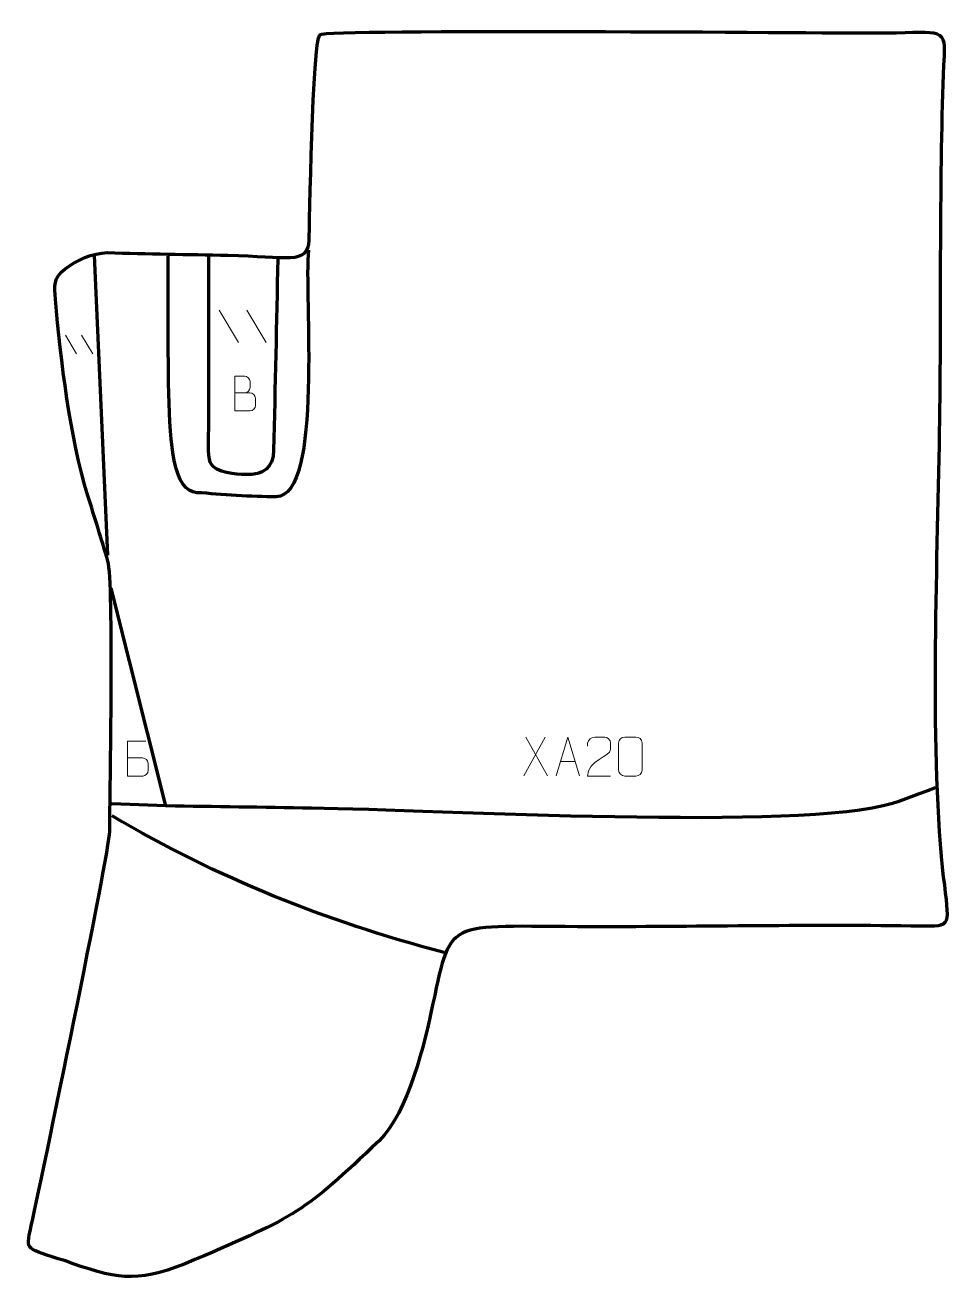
# Model space of a CAD drawing. Header units: millimetres. Extents: x -519 to 77, y -82 to 724.
import ezdxf

# ---------------------------------------------------------------- set-up
doc = ezdxf.new("R2010")
doc.units = ezdxf.units.MM
doc.header["$MEASUREMENT"] = 0
doc.layers.add('layer 1', color=7, linetype='Continuous')
doc.layers.add('layer 2', color=7, linetype='Continuous')

msp = doc.modelspace()

# ---------------------------------------------------------------- linework, layer by layer
at = {"layer": 'layer 1', "color": 140, "lineweight": 158}
for points in [[(-474.9969, 576.6278), (-474.9969, 576.6278), (-466.5303, 384.54), (-466.5303, 384.54)], [(-428.9909, 223.8565), (-428.9909, 223.8565), (-463.7177, 225.1297), (-463.7177, 225.1297)], [(-250.7601, 129.8791), (-328.2857, 150.5858), (-394.7015, 177.0848), (-463.5514, 217.4562)]]:
    msp.add_open_spline(points, degree=3, dxfattribs=at)
for points, knots in [([(-337.6761, 579.8695), (-340.7749, 552.5151), (-327.9664, 422.4318), (-358.4506, 421.9511), (-358.4506, 421.9511), (-373.7845, 421.7093), (-393.5927, 423.5423), (-409.1081, 424.5664), (-409.1081, 424.5664), (-424.2472, 425.5657), (-426.2599, 454.7519), (-427.1107, 488.0279), (-427.1107, 488.0279), (-428.0055, 523.0229), (-427.3352, 562.4855), (-427.5695, 576.099)], [0, 0, 0, 0, 0.2, 0.2, 0.2, 0.2, 0.4, 0.4, 0.4, 0.4, 0.6, 0.6, 0.6, 0.6, 1, 1, 1, 1]), ([(-357.3228, 574.3791), (-358.2354, 533.5028), (-359.0007, 492.5768), (-360.01, 451.7103), (-360.01, 451.7103), (-360.2955, 440.1496), (-366.7298, 435.9691), (-377.8467, 436.1009), (-377.8467, 436.1009), (-383.9789, 436.1735), (-397.1075, 437.2883), (-400.3391, 443.3447), (-400.3391, 443.3447), (-400.3391, 443.3447), (-400.6868, 444.0783), (-400.6868, 444.0783), (-400.6868, 444.0783), (-402.2376, 448.0407), (-401.6028, 462.2055), (-401.5848, 467.316), (-401.5848, 467.316), (-401.4571, 503.5988), (-401.4785, 539.882), (-401.4425, 576.165)], [0, 0, 0, 0, 0.14285714, 0.14285714, 0.14285714, 0.14285714, 0.28571429, 0.28571429, 0.28571429, 0.28571429, 0.42857143, 0.42857143, 0.42857143, 0.42857143, 0.57142857, 0.57142857, 0.57142857, 0.57142857, 0.71428571, 0.71428571, 0.71428571, 0.71428571, 1, 1, 1, 1]), ([(63.929, 235.4981), (55.1824, 232.2705), (45.3146, 228.1265), (36.5453, 225.4614), (36.5453, 225.4614), (-22.1891, 207.6112), (-255.1435, 221.1924), (-335.6582, 222.4263), (-335.6582, 222.4263), (-366.7691, 222.903), (-397.88, 223.3798), (-428.9909, 223.8565), (-428.9909, 223.8565), (-428.9909, 223.8565), (-464.1145, 363.4243), (-464.1145, 363.4243)], [0, 0, 0, 0, 0.2, 0.2, 0.2, 0.2, 0.4, 0.4, 0.4, 0.4, 0.6, 0.6, 0.6, 0.6, 1, 1, 1, 1])]:
    msp.add_open_spline(points, degree=3, knots=knots, dxfattribs=at)
at = {"layer": 'layer 1', "color": 250, "lineweight": 9}
for points in [[(-394.8996, 541.433), (-394.8996, 541.433), (-382.5353, 520.8887), (-382.5353, 520.8887)], [(-377.1697, 541.433), (-377.1697, 541.433), (-364.8054, 520.8887), (-364.8054, 520.8887)], [(-493.4425, 525.4278), (-493.4425, 525.4278), (-486.252, 513.4803), (-486.252, 513.4803)], [(-483.1317, 525.4278), (-483.1317, 525.4278), (-475.9412, 513.4803), (-475.9412, 513.4803)], [(-186.0206, 267.9914), (-186.0206, 267.9914), (-199.7612, 243.0956), (-199.7612, 243.0956)], [(-198.3066, 267.9914), (-198.3066, 267.9914), (-184.566, 243.0379), (-184.566, 243.0379)], [(-176.1841, 252.2873), (-176.1841, 252.2873), (-166.6884, 252.2873), (-166.6884, 252.2873)]]:
    msp.add_open_spline(points, degree=3, dxfattribs=at)
for points, knots in [([(-384.9372, 488.5173), (-381.6782, 488.5177), (-378.4188, 488.5177), (-375.1591, 488.5173), (-375.1591, 488.5173), (-373.3898, 488.5018), (-371.6669, 486.9468), (-371.6669, 485.111), (-371.6669, 485.111), (-371.6672, 484.1002), (-371.6672, 481.3689), (-371.6669, 480.3578), (-371.6669, 480.3578), (-371.651, 478.6937), (-373.0323, 476.8899), (-375.1117, 476.9051), (-375.1117, 476.9051), (-378.3717, 476.9054), (-381.6314, 476.9054), (-384.8907, 476.9051), (-384.8907, 476.9051), (-384.8907, 484.3555), (-384.8907, 491.8056), (-384.8907, 499.2554), (-384.8907, 499.2554), (-382.7646, 499.2554), (-380.6382, 499.2554), (-378.5117, 499.2554), (-378.5117, 499.2554), (-377.0062, 499.2712), (-375.1282, 497.56), (-375.1123, 495.8023), (-375.1123, 495.8023), (-375.1127, 493.9517), (-375.1127, 493.821), (-375.1123, 491.9701), (-375.1123, 491.9701), (-375.0969, 490.1195), (-376.7578, 488.5018), (-378.5582, 488.5173)], [0, 0, 0, 0, 0.09090909, 0.09090909, 0.09090909, 0.09090909, 0.18181818, 0.18181818, 0.18181818, 0.18181818, 0.27272727, 0.27272727, 0.27272727, 0.27272727, 0.36363636, 0.36363636, 0.36363636, 0.36363636, 0.45454545, 0.45454545, 0.45454545, 0.45454545, 0.54545455, 0.54545455, 0.54545455, 0.54545455, 0.63636364, 0.63636364, 0.63636364, 0.63636364, 0.72727273, 0.72727273, 0.72727273, 0.72727273, 0.81818182, 0.81818182, 0.81818182, 0.81818182, 1, 1, 1, 1]), ([(-178.9067, 243.0379), (-178.9067, 243.0379), (-171.5357, 267.9914), (-171.5357, 267.9914), (-171.5357, 267.9914), (-171.5357, 267.9914), (-163.9658, 243.0379), (-163.9658, 243.0379)], [0, 0, 0, 0, 0.33333333, 0.33333333, 0.33333333, 0.33333333, 1, 1, 1, 1]), ([(-144.0648, 243.0275), (-148.9792, 243.0278), (-153.8936, 243.0278), (-158.8077, 243.0275), (-158.8077, 243.0275), (-158.8077, 252.9598), (-144.1567, 255.601), (-144.0648, 259.9113), (-144.0648, 259.9113), (-144.0651, 261.3354), (-144.0651, 262.7591), (-144.0648, 264.1824), (-144.0648, 264.1824), (-144.0817, 266.2595), (-146.2045, 267.9843), (-147.8755, 268.0016), (-147.8755, 268.0016), (-149.9487, 268.0012), (-152.0216, 268.0012), (-154.094, 268.0016), (-154.094, 268.0016), (-155.9161, 268.0181), (-158.7408, 266.226), (-158.8077, 264.1324), (-158.8077, 264.1324), (-158.8077, 264.1324), (-158.8077, 262.0776), (-158.8077, 262.0776)], [0, 0, 0, 0, 0.125, 0.125, 0.125, 0.125, 0.25, 0.25, 0.25, 0.25, 0.375, 0.375, 0.375, 0.375, 0.5, 0.5, 0.5, 0.5, 0.625, 0.625, 0.625, 0.625, 0.75, 0.75, 0.75, 0.75, 1, 1, 1, 1]), ([(-135.017, 268.0139), (-132.6509, 268.0139), (-130.2844, 268.0139), (-127.9179, 268.0139), (-127.9179, 268.0139), (-125.9374, 268.0495), (-123.9114, 266.5552), (-123.8843, 264.1131), (-123.8843, 264.1131), (-123.8847, 258.3557), (-123.8847, 252.5979), (-123.8843, 246.8397), (-123.8843, 246.8397), (-124.0264, 244.5121), (-125.7328, 243.0298), (-127.9179, 243.019), (-127.9179, 243.019), (-130.2903, 243.0194), (-132.6627, 243.0194), (-135.0347, 243.019), (-135.0347, 243.019), (-136.9932, 242.9134), (-138.9996, 244.8013), (-138.9882, 246.8223), (-138.9882, 246.8223), (-138.9878, 252.6029), (-138.9878, 258.3832), (-138.9882, 264.163), (-138.9882, 264.163), (-138.9839, 266.305), (-137.2068, 268.0275), (-135.017, 268.0139)], [0, 0, 0, 0, 0.11111111, 0.11111111, 0.11111111, 0.11111111, 0.22222222, 0.22222222, 0.22222222, 0.22222222, 0.33333333, 0.33333333, 0.33333333, 0.33333333, 0.44444444, 0.44444444, 0.44444444, 0.44444444, 0.55555556, 0.55555556, 0.55555556, 0.55555556, 0.66666667, 0.66666667, 0.66666667, 0.66666667, 0.77777778, 0.77777778, 0.77777778, 0.77777778, 1, 1, 1, 1]), ([(-453.7289, 254.6257), (-450.4699, 254.6261), (-447.2106, 254.6261), (-443.9509, 254.6257), (-443.9509, 254.6257), (-442.1815, 254.6102), (-440.4586, 253.0552), (-440.4586, 251.2194), (-440.4586, 251.2194), (-440.459, 250.2086), (-440.459, 247.4773), (-440.4586, 246.4662), (-440.4586, 246.4662), (-440.4428, 244.8021), (-441.8241, 242.9983), (-443.9034, 243.0135), (-443.9034, 243.0135), (-447.1634, 243.0138), (-450.4231, 243.0138), (-453.6825, 243.0135), (-453.6825, 243.0135), (-453.6825, 250.4639), (-453.6825, 257.914), (-453.6825, 265.3638), (-453.6825, 265.3638), (-451.5564, 265.3638), (-444.0847, 265.3638), (-441.9583, 265.3638)], [0, 0, 0, 0, 0.125, 0.125, 0.125, 0.125, 0.25, 0.25, 0.25, 0.25, 0.375, 0.375, 0.375, 0.375, 0.5, 0.5, 0.5, 0.5, 0.625, 0.625, 0.625, 0.625, 0.75, 0.75, 0.75, 0.75, 1, 1, 1, 1])]:
    msp.add_open_spline(points, degree=3, knots=knots, dxfattribs=at)
at = {"layer": 'layer 2', "color": 242, "lineweight": 158}
msp.add_open_spline([(-466.1813, 380.6735), (-462.2884, 367.4631), (-464.8492, 232.1916), (-465.0265, 207.3765), (-465.0265, 207.3765), (-465.1187, 194.4726), (-509.1653, -18.0248), (-516.0619, -48.515), (-516.0619, -48.515), (-519.2192, -62.4737), (-517.2621, -59.3649), (-488.3562, -69.4653), (-488.3562, -69.4653), (-457.7825, -80.1484), (-445.3204, -81.7191), (-410.5013, -66.8571), (-410.5013, -66.8571), (-345.8823, -39.2755), (-340.3657, -36.6405), (-292.4583, 9.343), (-292.4583, 9.343), (-273.5265, 27.5145), (-263.2909, 71.9331), (-257.9048, 97.2618), (-257.9048, 97.2618), (-245.6672, 154.811), (-250.3582, 146.1265), (-147.1289, 146.4046), (-147.1289, 146.4046), (-79.4999, 146.5868), (-5.9278, 147.9021), (60.8411, 146.7263), (60.8411, 146.7263), (76.51, 146.4504), (71.3027, 152.9569), (67.7681, 191.5443), (67.7681, 191.5443), (60.1586, 274.6177), (65.82, 396.5265), (66.7748, 479.0286), (66.7748, 479.0286), (67.4616, 538.3743), (66.4932, 644.8251), (69.6204, 704.2492), (69.6204, 704.2492), (70.6658, 724.1137), (65.8055, 719.0828), (25.7742, 719.116), (25.7742, 719.116), (-7.183, 719.1434), (-326.2255, 721.9135), (-330.3583, 718.0178), (-330.3583, 718.0178), (-335.0672, 713.5791), (-337.0898, 592.2356), (-337.239, 586.4046), (-337.239, 586.4046), (-337.6496, 570.3567), (-351.8215, 575.9493), (-389.3268, 576.712), (-389.3268, 576.712), (-415.0052, 577.2428), (-440.9112, 577.541), (-466.5566, 578.3793), (-466.5566, 578.3793), (-476.1603, 578.094), (-486.2459, 573.6019), (-493.8398, 567.8718), (-493.8398, 567.8718), (-501.094, 562.129), (-500.5598, 557.2442), (-499.8049, 548.4552), (-499.8049, 548.4552), (-496.3584, 508.995), (-490.678, 460.6147), (-478.9787, 422.6162), (-478.9787, 422.6162), (-474.6709, 408.6246), (-470.328, 394.7245), (-466.1813, 380.6735)], degree=3, knots=[0, 0, 0, 0, 0.04761905, 0.04761905, 0.04761905, 0.04761905, 0.0952381, 0.0952381, 0.0952381, 0.0952381, 0.14285714, 0.14285714, 0.14285714, 0.14285714, 0.19047619, 0.19047619, 0.19047619, 0.19047619, 0.23809524, 0.23809524, 0.23809524, 0.23809524, 0.28571429, 0.28571429, 0.28571429, 0.28571429, 0.33333333, 0.33333333, 0.33333333, 0.33333333, 0.38095238, 0.38095238, 0.38095238, 0.38095238, 0.42857143, 0.42857143, 0.42857143, 0.42857143, 0.47619048, 0.47619048, 0.47619048, 0.47619048, 0.52380952, 0.52380952, 0.52380952, 0.52380952, 0.57142857, 0.57142857, 0.57142857, 0.57142857, 0.61904762, 0.61904762, 0.61904762, 0.61904762, 0.66666667, 0.66666667, 0.66666667, 0.66666667, 0.71428571, 0.71428571, 0.71428571, 0.71428571, 0.76190476, 0.76190476, 0.76190476, 0.76190476, 0.80952381, 0.80952381, 0.80952381, 0.80952381, 0.85714286, 0.85714286, 0.85714286, 0.85714286, 0.9047619, 0.9047619, 0.9047619, 0.9047619, 1, 1, 1, 1], dxfattribs=at)

doc.saveas('drawing.dxf')
